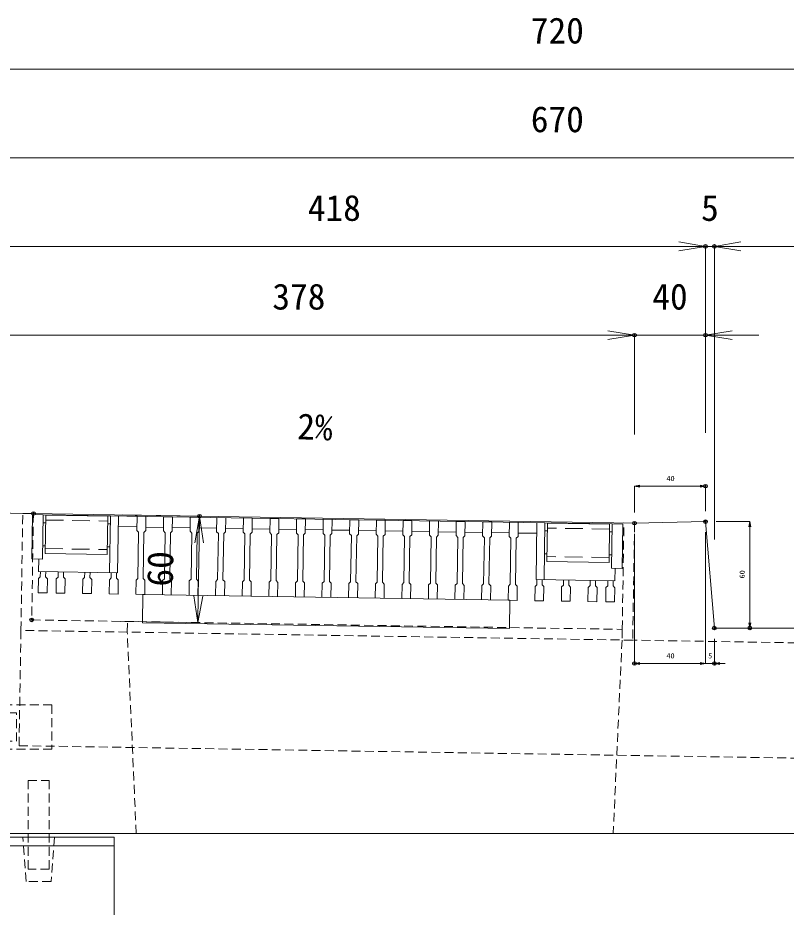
# Model space of a CAD drawing. Units: millimetres, scale not verified. Extents: x -1945 to 1945, y -1192 to 1648.
# Drawn here: x -1160 to -727, y 15 to 516 of the extents above; entities that cross this region are included whole.
import ezdxf
from ezdxf.enums import TextEntityAlignment as Align

# ---------------------------------------------------------------- set-up
doc = ezdxf.new("R2010")
doc.units = ezdxf.units.MM
doc.header["$LTSCALE"] = 10
doc.header["$PDMODE"] = 32
doc.header["$PDSIZE"] = 2
doc.linetypes.add('USER1', pattern=[0.75, 0.5, -0.25])
doc.linetypes.add('USER2', pattern=[1.5, 1, -0.5])
for name, color, linetype, lineweight in [('0-3_KIJUN', 7, 'USER1', 18), ('0-5_SUNPO_S10', 3, 'Continuous', 18), ('0-6_SUNPO_S2', 3, 'Continuous', 18), ('0-7_10-グレ__チング', 5, 'Continuous', 18), ('0-9__0-0_0', 7, 'Continuous', 18)]:
    doc.layers.add(name, color=color, linetype=linetype, lineweight=lineweight)
doc.layers.add('0-A__0-2_DEFPOINTS', color=7, linetype='Continuous')
doc.styles.add('ＭＳ ゴシック', font='')
doc.styles.get('ＭＳ ゴシック').set_extended_font_data('MS Gothic')

# ---------------------------------------------------------------- blocks, each defined once
blk = doc.blocks.new('_OPEN')
at = {"layer": '0-9__0-0_0'}
blk.add_line((0, 0), (-1, 0), dxfattribs=at)
blk.add_lwpolyline([(-1, 0.1667), (0, 0), (-1, -0.1667)], dxfattribs=at)
blk = doc.blocks.new('_D22')
at = {"layer": '0-5_SUNPO_S10'}
for p, q in [((1222.98, 1652.23), (1549.48, 1652.23)), ((1549.48, 1607.23), (1549.48, 1637.23)), ((1474.48, 1592.23), (1549.48, 1592.23))]:
    blk.add_line(p, q, dxfattribs=at)
at = {"layer": '0-A__0-2_DEFPOINTS'}
for p in [(1172.98, 1652.23), (1549.48, 1652.23), (1424.48, 1592.23)]:
    blk.add_point(p, dxfattribs=at)
at = {"layer": '0-5_SUNPO_S10', "xscale": 15, "yscale": 15}
for p, rotation in [((1549.48, 1652.23), 90), ((1549.48, 1592.23), 270)]:
    blk.add_blockref('_OPEN', p, dxfattribs=dict(at, rotation=rotation))
at = {"layer": '0-5_SUNPO_S10', "color": 7, "style": 'ＭＳ ゴシック'}
blk.add_text('60', height=14.66, rotation=90, dxfattribs=at).set_placement((1539.48, 1612.23), align=Align.BOTTOM_LEFT)
blk = doc.blocks.new('_D23')
at = {"layer": '0-5_SUNPO_S10'}
for p, q in [((1177.98, 1642.23), (1177.98, 1807.39)), ((1192.98, 1807.39), (1409.48, 1807.39)), ((1424.48, 1642.23), (1424.48, 1807.39))]:
    blk.add_line(p, q, dxfattribs=at)
at = {"layer": '0-A__0-2_DEFPOINTS'}
for p in [(1424.48, 1807.39), (1177.98, 1592.23), (1424.48, 1592.23)]:
    blk.add_point(p, dxfattribs=at)
at = {"layer": '0-5_SUNPO_S10', "xscale": 15, "yscale": 15, "rotation": 180}
blk.add_blockref('_OPEN', (1177.98, 1807.39), dxfattribs=at)
at = {"layer": '0-5_SUNPO_S10', "xscale": 15, "yscale": 15}
blk.add_blockref('_OPEN', (1424.48, 1807.39), dxfattribs=at)
at = {"layer": '0-5_SUNPO_S10', "color": 7, "style": 'ＭＳ ゴシック'}
blk.add_text('247', height=14.66, dxfattribs=at).set_placement((1286.23, 1817.39), align=Align.BOTTOM_LEFT)
blk = doc.blocks.new('_D24')
at = {"layer": '0-5_SUNPO_S10'}
for p, q in [((754.48, 1677.39), (754.48, 1807.39)), ((769.48, 1807.39), (1157.98, 1807.39)), ((1172.98, 1702.23), (1172.98, 1807.39))]:
    blk.add_line(p, q, dxfattribs=at)
at = {"layer": '0-A__0-2_DEFPOINTS'}
for p in [(1172.98, 1807.39), (1172.98, 1652.23), (754.48, 1627.39)]:
    blk.add_point(p, dxfattribs=at)
at = {"layer": '0-5_SUNPO_S10', "xscale": 15, "yscale": 15, "rotation": 180}
blk.add_blockref('_OPEN', (754.48, 1807.39), dxfattribs=at)
at = {"layer": '0-5_SUNPO_S10', "xscale": 15, "yscale": 15}
blk.add_blockref('_OPEN', (1172.98, 1807.39), dxfattribs=at)
at = {"layer": '0-5_SUNPO_S10', "color": 7, "style": 'ＭＳ ゴシック'}
blk.add_text('418', height=14.66, dxfattribs=at).set_placement((948.73, 1817.39), align=Align.BOTTOM_LEFT)
blk = doc.blocks.new('_D25')
at = {"layer": '0-5_SUNPO_S10'}
for p, q in [((754.48, 1677.39), (754.48, 1857.39)), ((769.48, 1857.39), (1409.48, 1857.39)), ((1424.48, 1642.23), (1424.48, 1857.39))]:
    blk.add_line(p, q, dxfattribs=at)
at = {"layer": '0-A__0-2_DEFPOINTS'}
for p in [(1424.48, 1857.39), (754.48, 1627.39), (1424.48, 1592.23)]:
    blk.add_point(p, dxfattribs=at)
at = {"layer": '0-5_SUNPO_S10', "xscale": 15, "yscale": 15, "rotation": 180}
blk.add_blockref('_OPEN', (754.48, 1857.39), dxfattribs=at)
at = {"layer": '0-5_SUNPO_S10', "xscale": 15, "yscale": 15}
blk.add_blockref('_OPEN', (1424.48, 1857.39), dxfattribs=at)
at = {"layer": '0-5_SUNPO_S10', "color": 7, "style": 'ＭＳ ゴシック'}
blk.add_text('670', height=14.66, dxfattribs=at).set_placement((1074.48, 1867.39), align=Align.BOTTOM_LEFT)
blk = doc.blocks.new('_D28')
at = {"layer": '0-5_SUNPO_S10'}
blk.add_line((744.48, 1907.39), (1434.48, 1907.39), dxfattribs=at)
at = {"layer": '0-5_SUNPO_S10', "color": 7, "style": 'ＭＳ ゴシック'}
blk.add_text('720', height=14.66, dxfattribs=at).set_placement((1074.48, 1917.39), align=Align.BOTTOM_LEFT)
blk = doc.blocks.new('_D34')
at = {"layer": '0-5_SUNPO_S10'}
for p, q in [((754.48, 1677.39), (754.48, 1757.39)), ((769.48, 1757.39), (1117.98, 1757.39)), ((1132.98, 1701.39), (1132.98, 1757.39))]:
    blk.add_line(p, q, dxfattribs=at)
at = {"layer": '0-A__0-2_DEFPOINTS'}
for p in [(1132.98, 1757.39), (1132.98, 1651.39), (754.48, 1627.39)]:
    blk.add_point(p, dxfattribs=at)
at = {"layer": '0-5_SUNPO_S10', "xscale": 15, "yscale": 15, "rotation": 180}
blk.add_blockref('_OPEN', (754.48, 1757.39), dxfattribs=at)
at = {"layer": '0-5_SUNPO_S10', "xscale": 15, "yscale": 15}
blk.add_blockref('_OPEN', (1132.98, 1757.39), dxfattribs=at)
at = {"layer": '0-5_SUNPO_S10', "color": 7, "style": 'ＭＳ ゴシック'}
blk.add_text('378', height=14.66, dxfattribs=at).set_placement((928.73, 1767.39), align=Align.BOTTOM_LEFT)
blk = doc.blocks.new('_D35')
at = {"layer": '0-5_SUNPO_S10'}
for p, q in [((1117.98, 1757.39), (1102.98, 1757.39)), ((1132.98, 1701.39), (1132.98, 1757.39)), ((1132.98, 1757.39), (1172.98, 1757.39)), ((1172.98, 1702.23), (1172.98, 1757.39)), ((1187.98, 1757.39), (1202.98, 1757.39))]:
    blk.add_line(p, q, dxfattribs=at)
at = {"layer": '0-A__0-2_DEFPOINTS'}
for p in [(1172.98, 1757.39), (1132.98, 1651.39), (1172.98, 1652.23)]:
    blk.add_point(p, dxfattribs=at)
at = {"layer": '0-5_SUNPO_S10', "xscale": 15, "yscale": 15}
blk.add_blockref('_OPEN', (1132.98, 1757.39), dxfattribs=at)
at = {"layer": '0-5_SUNPO_S10', "xscale": 15, "yscale": 15, "rotation": 180}
blk.add_blockref('_OPEN', (1172.98, 1757.39), dxfattribs=at)
at = {"layer": '0-5_SUNPO_S10', "color": 7, "style": 'ＭＳ ゴシック'}
blk.add_text('40', height=14.66, dxfattribs=at).set_placement((1142.98, 1767.39), align=Align.BOTTOM_LEFT)
blk = doc.blocks.new('_D36')
at = {"layer": '0-6_SUNPO_S2'}
for p, q in [((1132.98, 1657.39), (1132.98, 1672.23)), ((1135.98, 1672.23), (1169.98, 1672.23)), ((1172.98, 1658.23), (1172.98, 1672.23))]:
    blk.add_line(p, q, dxfattribs=at)
at = {"layer": '0-A__0-2_DEFPOINTS'}
for p in [(1172.98, 1672.23), (1132.98, 1651.39), (1172.98, 1652.23)]:
    blk.add_point(p, dxfattribs=at)
at = {"layer": '0-6_SUNPO_S2', "xscale": 3, "yscale": 3, "rotation": 180}
blk.add_blockref('_OPEN', (1132.98, 1672.23), dxfattribs=at)
at = {"layer": '0-6_SUNPO_S2', "xscale": 3, "yscale": 3}
blk.add_blockref('_OPEN', (1172.98, 1672.23), dxfattribs=at)
at = {"layer": '0-6_SUNPO_S2', "color": 7, "style": 'ＭＳ ゴシック'}
blk.add_text('40', height=2.933, dxfattribs=at).set_placement((1150.98, 1674.23), align=Align.BOTTOM_LEFT)
blk = doc.blocks.new('_D37')
at = {"layer": '0-6_SUNPO_S2'}
for p, q in [((1172.98, 1646.23), (1172.98, 1572.23)), ((1177.98, 1586.23), (1177.98, 1572.23)), ((1169.98, 1572.23), (1166.98, 1572.23)), ((1172.98, 1572.23), (1177.98, 1572.23)), ((1180.98, 1572.23), (1183.98, 1572.23))]:
    blk.add_line(p, q, dxfattribs=at)
at = {"layer": '0-A__0-2_DEFPOINTS'}
for p in [(1172.98, 1652.23), (1177.98, 1592.23), (1177.98, 1572.23)]:
    blk.add_point(p, dxfattribs=at)
at = {"layer": '0-6_SUNPO_S2', "xscale": 3, "yscale": 3}
blk.add_blockref('_OPEN', (1172.98, 1572.23), dxfattribs=at)
at = {"layer": '0-6_SUNPO_S2', "xscale": 3, "yscale": 3, "rotation": 180}
blk.add_blockref('_OPEN', (1177.98, 1572.23), dxfattribs=at)
at = {"layer": '0-6_SUNPO_S2', "color": 7, "style": 'ＭＳ ゴシック'}
blk.add_text('5', height=2.93, dxfattribs=at).set_placement((1174.48, 1574.23), align=Align.BOTTOM_LEFT)
blk = doc.blocks.new('_D38')
at = {"layer": '0-6_SUNPO_S2'}
for p, q in [((1132.98, 1645.39), (1132.98, 1572.23)), ((1172.98, 1646.23), (1172.98, 1572.23)), ((1169.98, 1572.23), (1135.98, 1572.23))]:
    blk.add_line(p, q, dxfattribs=at)
at = {"layer": '0-A__0-2_DEFPOINTS'}
for p in [(1132.98, 1651.39), (1172.98, 1652.23), (1132.98, 1572.23)]:
    blk.add_point(p, dxfattribs=at)
at = {"layer": '0-6_SUNPO_S2', "xscale": 3, "yscale": 3, "rotation": 180}
blk.add_blockref('_OPEN', (1132.98, 1572.23), dxfattribs=at)
at = {"layer": '0-6_SUNPO_S2', "xscale": 3, "yscale": 3}
blk.add_blockref('_OPEN', (1172.98, 1572.23), dxfattribs=at)
at = {"layer": '0-6_SUNPO_S2', "color": 7, "style": 'ＭＳ ゴシック'}
blk.add_text('40', height=2.933, dxfattribs=at).set_placement((1150.98, 1574.23), align=Align.BOTTOM_LEFT)
blk = doc.blocks.new('_D39')
at = {"layer": '0-6_SUNPO_S2'}
for p, q in [((1178.98, 1652.23), (1197.98, 1652.23)), ((1197.98, 1649.23), (1197.98, 1595.23)), ((1183.98, 1592.23), (1197.98, 1592.23))]:
    blk.add_line(p, q, dxfattribs=at)
at = {"layer": '0-A__0-2_DEFPOINTS'}
for p in [(1172.98, 1652.23), (1177.98, 1592.23), (1197.98, 1592.23)]:
    blk.add_point(p, dxfattribs=at)
at = {"layer": '0-6_SUNPO_S2', "xscale": 3, "yscale": 3}
for p, rotation in [((1197.98, 1652.23), 90), ((1197.98, 1592.23), 270)]:
    blk.add_blockref('_OPEN', p, dxfattribs=dict(at, rotation=rotation))
at = {"layer": '0-6_SUNPO_S2', "color": 7, "style": 'ＭＳ ゴシック'}
blk.add_text('60', height=2.933, rotation=90, dxfattribs=at).set_placement((1195.98, 1620.23), align=Align.BOTTOM_LEFT)
blk = doc.blocks.new('_D40')
at = {"layer": '0-5_SUNPO_S10'}
for p, q in [((1157.98, 1807.39), (1142.98, 1807.39)), ((1172.98, 1702.23), (1172.98, 1807.39)), ((1172.98, 1807.39), (1177.98, 1807.39)), ((1177.98, 1642.23), (1177.98, 1807.39)), ((1192.98, 1807.39), (1207.98, 1807.39))]:
    blk.add_line(p, q, dxfattribs=at)
at = {"layer": '0-A__0-2_DEFPOINTS'}
for p in [(1177.98, 1807.39), (1172.98, 1652.23), (1177.98, 1592.23)]:
    blk.add_point(p, dxfattribs=at)
at = {"layer": '0-5_SUNPO_S10', "xscale": 15, "yscale": 15}
blk.add_blockref('_OPEN', (1172.98, 1807.39), dxfattribs=at)
at = {"layer": '0-5_SUNPO_S10', "xscale": 15, "yscale": 15, "rotation": 180}
blk.add_blockref('_OPEN', (1177.98, 1807.39), dxfattribs=at)
at = {"layer": '0-5_SUNPO_S10', "color": 7, "style": 'ＭＳ ゴシック'}
blk.add_text('5', height=14.66, dxfattribs=at).set_placement((1170.48, 1817.39), align=Align.BOTTOM_LEFT)
blk = doc.blocks.new('M16_insert_dan')
at = {"layer": '0-3_KIJUN', "color": 3}
for points in [[(0, -12.5), (-50, -12.5), (-50, 12.5), (0, 12.5)], [(0, 8), (-30, 8), (-30, -8), (0, -8)]]:
    blk.add_lwpolyline(points, close=True, dxfattribs=at)
blk = doc.blocks.new('_D43')
at = {"layer": '0-5_SUNPO_S10'}
for p, q in [((844.01, 1656.01), (887.68, 1655.31)), ((886.96, 1610.32), (887.44, 1640.32)), ((843.06, 1596.02), (886.72, 1595.32))]:
    blk.add_line(p, q, dxfattribs=at)
at = {"layer": '0-A__0-2_DEFPOINTS'}
for p in [(794.02, 1656.81), (887.68, 1655.31), (793.06, 1596.82)]:
    blk.add_point(p, dxfattribs=at)
at = {"layer": '0-5_SUNPO_S10', "xscale": 15, "yscale": 15}
for p, rotation in [((887.68, 1655.31), 89.08457), ((886.72, 1595.32), 269.08457)]:
    blk.add_blockref('_OPEN', p, dxfattribs=dict(at, rotation=rotation))
at = {"layer": '0-5_SUNPO_S10', "color": 7, "style": 'ＭＳ ゴシック'}
blk.add_text('60', height=14.66, rotation=89.085, dxfattribs=at).set_placement((877.04, 1615.48), align=Align.BOTTOM_LEFT)
blk = doc.blocks.new('A$C46917165')
at = {"layer": '0-7_10-グレ__チング'}
for p, q in [((0, 60), (6, 60)), ((0, 60), (0, 35)), ((6, 60), (6, 35)), ((6, 60), (289, 60)), ((44, 60), (6, 60)), ((7.5, 59.85), (42.5, 59.85)), ((7.5, 59.85), (7.5, 38.15)), ((42.5, 59.85), (42.5, 38.15)), ((44, 60), (44, 28)), ((44, 60), (59, 60)), ((48.5, 60), (48.5, 28)), ((59, 60), (59, 52)), ((59, 60), (64, 60)), ((64, 60), (64, 52)), ((74, 60), (79, 60)), ((74, 60), (74, 52)), ((79, 60), (79, 52)), ((89, 60), (94, 60)), ((89, 60), (89, 52)), ((94, 60), (94, 52)), ((104, 60), (109, 60)), ((104, 60), (104, 52)), ((109, 60), (109, 52)), ((119, 60), (124, 60)), ((119, 60), (119, 52)), ((124, 60), (124, 52)), ((134, 60), (139, 60)), ((134, 60), (134, 52)), ((139, 60), (139, 52)), ((149, 60), (154, 60)), ((149, 60), (149, 52)), ((154, 60), (154, 52)), ((164, 60), (169, 60)), ((164, 60), (164, 52)), ((169, 60), (169, 52)), ((179, 60), (184, 60)), ((179, 60), (179, 52)), ((184, 60), (184, 52)), ((194, 60), (199, 60)), ((194, 60), (194, 52)), ((199, 60), (199, 52)), ((209, 60), (214, 60)), ((209, 60), (209, 52)), ((214, 60), (214, 52)), ((224, 60), (229, 60)), ((224, 60), (224, 52)), ((229, 60), (229, 52)), ((239, 60), (244, 60)), ((239, 60), (239, 52)), ((244, 60), (244, 52)), ((254, 60), (259, 60)), ((254, 60), (254, 52)), ((259, 60), (259, 52)), ((269, 60), (274, 60)), ((269, 60), (269, 52)), ((274, 60), (274, 52)), ((284.5, 60), (284.5, 28)), ((289, 60), (289, 28)), ((289, 60), (327, 60)), ((290.5, 59.85), (290.5, 38.15)), ((325.5, 59.85), (290.5, 59.85)), ((325.5, 59.85), (325.5, 38.15)), ((327, 60), (327, 35)), ((333, 60), (327, 60)), ((333, 60), (333, 35)), ((59, 54), (48.5, 54)), ((60, 51), (59, 52)), ((60, 51), (60, 25)), ((63, 51), (64, 52)), ((63, 51), (63, 25)), ((74, 54), (64, 54)), ((75, 51), (74, 52)), ((75, 51), (75, 25)), ((78, 51), (79, 52)), ((78, 51), (78, 25)), ((89, 54), (79, 54)), ((90, 51), (89, 52)), ((90, 51), (90, 25)), ((93, 51), (94, 52)), ((93, 51), (93, 25)), ((104, 54), (94, 54)), ((105, 51), (104, 52)), ((105, 51), (105, 25)), ((108, 51), (109, 52)), ((108, 51), (108, 25)), ((119, 54), (109, 54)), ((120, 51), (119, 52)), ((120, 51), (120, 25)), ((123, 51), (124, 52)), ((123, 51), (123, 25)), ((134, 54), (124, 54)), ((135, 51), (134, 52)), ((135, 51), (135, 25)), ((138, 51), (139, 52)), ((138, 51), (138, 25)), ((149, 54), (139, 54)), ((150, 51), (149, 52)), ((150, 51), (150, 25)), ((153, 51), (154, 52)), ((153, 51), (153, 25)), ((164, 54), (154, 54)), ((165, 51), (164, 52)), ((165, 51), (165, 25)), ((168, 51), (169, 52)), ((168, 51), (168, 25)), ((179, 54), (169, 54)), ((180, 51), (179, 52)), ((180, 51), (180, 25)), ((183, 51), (184, 52)), ((183, 51), (183, 25)), ((194, 54), (184, 54)), ((195, 51), (194, 52)), ((195, 51), (195, 25)), ((198, 51), (199, 52)), ((198, 51), (198, 25)), ((209, 54), (199, 54)), ((210, 51), (209, 52)), ((210, 51), (210, 25)), ((213, 51), (214, 52)), ((213, 51), (213, 25)), ((224, 54), (214, 54)), ((225, 51), (224, 52)), ((225, 51), (225, 25)), ((228, 51), (229, 52)), ((228, 51), (228, 25)), ((239, 54), (229, 54)), ((240, 51), (239, 52)), ((240, 51), (240, 25)), ((243, 51), (244, 52)), ((243, 51), (243, 25)), ((254, 54), (244, 54)), ((255, 51), (254, 52)), ((255, 51), (255, 25)), ((258, 51), (259, 52)), ((258, 51), (258, 25)), ((269, 54), (259, 54)), ((270, 51), (269, 52)), ((270, 51), (270, 25)), ((273, 51), (274, 52)), ((273, 51), (273, 25)), ((284.5, 54), (274, 54)), ((7.5, 38.15), (42.5, 38.15)), ((325.5, 38.15), (290.5, 38.15)), ((0, 35), (6, 35)), ((4, 35), (4, 28)), ((333, 35), (327, 35)), ((48.5, 28), (4, 28)), ((5, 28), (5, 25)), ((8, 28), (8, 25)), ((15, 28), (15, 25)), ((18, 28), (18, 25)), ((30, 28), (30, 25)), ((33, 28), (33, 25)), ((45, 28), (45, 25)), ((48, 28), (48, 25)), ((285, 28), (285, 25)), ((288, 28), (288, 25)), ((300, 28), (300, 25)), ((303, 28), (303, 25)), ((315, 28), (315, 25)), ((318, 28), (318, 25)), ((325, 28), (325, 25)), ((328, 28), (328, 25)), ((5, 25), (4, 24)), ((8, 25), (9, 24)), ((9, 24), (9, 16)), ((15, 25), (14, 24)), ((14, 24), (14, 16)), ((18, 25), (19, 24)), ((19, 24), (19, 16)), ((30, 25), (29, 24)), ((33, 25), (34, 24)), ((34, 24), (34, 16)), ((45, 25), (44, 24)), ((44, 24), (44, 16)), ((48, 25), (49, 24)), ((49, 24), (49, 16)), ((60, 25), (59, 24)), ((59, 24), (59, 16)), ((63, 25), (64, 24)), ((64, 24), (64, 16)), ((75, 25), (74, 24)), ((74, 24), (74, 16)), ((78, 25), (79, 24)), ((79, 24), (79, 16)), ((90, 25), (89, 24)), ((89, 24), (89, 16)), ((93, 25), (94, 24)), ((94, 24), (94, 16)), ((105, 25), (104, 24)), ((104, 24), (104, 16)), ((108, 25), (109, 24)), ((109, 24), (109, 16)), ((120, 25), (119, 24)), ((119, 24), (119, 16)), ((123, 25), (124, 24)), ((124, 24), (124, 16)), ((135, 25), (134, 24)), ((134, 24), (134, 16)), ((138, 25), (139, 24)), ((139, 24), (139, 16)), ((150, 25), (149, 24)), ((149, 24), (149, 16)), ((153, 25), (154, 24)), ((154, 24), (154, 16)), ((165, 25), (164, 24)), ((164, 24), (164, 16)), ((168, 25), (169, 24)), ((169, 24), (169, 16)), ((180, 25), (179, 24)), ((179, 24), (179, 16)), ((183, 25), (184, 24)), ((184, 24), (184, 16)), ((195, 25), (194, 24)), ((194, 24), (194, 16)), ((198, 25), (199, 24)), ((199, 24), (199, 16)), ((210, 25), (209, 24)), ((209, 24), (209, 16)), ((213, 25), (214, 24)), ((214, 24), (214, 16)), ((225, 25), (224, 24)), ((224, 24), (224, 16)), ((228, 25), (229, 24)), ((229, 24), (229, 16)), ((240, 25), (239, 24)), ((239, 24), (239, 16)), ((243, 25), (244, 24)), ((244, 24), (244, 16)), ((255, 25), (254, 24)), ((254, 24), (254, 16)), ((258, 25), (259, 24)), ((259, 24), (259, 16)), ((270, 25), (269, 24)), ((269, 24), (269, 16)), ((273, 25), (274, 24)), ((274, 24), (274, 16)), ((285, 25), (284, 24)), ((284, 24), (284, 16)), ((288, 25), (289, 24)), ((300, 25), (299, 24)), ((299, 24), (299, 16)), ((303, 25), (304, 24)), ((304, 24), (304, 16)), ((315, 25), (314, 24)), ((314, 24), (314, 16)), ((318, 25), (319, 24)), ((325, 25), (324, 24)), ((324, 24), (324, 16)), ((328, 25), (329, 24)), ((329, 24), (329, 16)), ((14, 16), (19, 16)), ((44, 16), (49, 16)), ((64, 16), (59, 16)), ((270, 16), (63, 16)), ((63, 0), (63, 16)), ((274, 16), (269, 16)), ((270, 0), (270, 16)), ((304, 16), (299, 16)), ((329, 16), (324, 16)), ((63, 0), (270, 0))]:
    blk.add_line(p, q, dxfattribs=at)
at = {"layer": '0-7_10-グレ__チング', "linetype": 'USER2'}
for p, q in [((6, 55.5), (7.5, 55.5)), ((7.5, 57.05), (42.5, 57.05)), ((42.5, 55.5), (44, 55.5)), ((290.5, 55.5), (289, 55.5)), ((325.5, 57.05), (290.5, 57.05)), ((327, 55.5), (325.5, 55.5)), ((6, 42.5), (7.5, 42.5)), ((7.5, 40.95), (42.5, 40.95)), ((42.5, 42.5), (44, 42.5)), ((290.5, 42.5), (289, 42.5)), ((325.5, 40.95), (290.5, 40.95)), ((327, 42.5), (325.5, 42.5))]:
    blk.add_line(p, q, dxfattribs=at)
at = {"layer": '0-7_10-グレ__チング'}
for points in [[(329, 35), (329, 28), (284.5, 28)], [(4, 24), (4, 16), (9, 16)], [(29, 24), (29, 16), (34, 16)], [(289, 24), (289, 16), (284, 16)], [(319, 24), (319, 16), (314, 16)]]:
    blk.add_lwpolyline(points, dxfattribs=at)

msp = doc.modelspace()

# ---------------------------------------------------------------- linework, layer by layer
at = {"layer": '0-3_KIJUN', "linetype": 'Continuous'}
msp.add_line((-1195.52, 49.39), (-1105.52, 49.39), dxfattribs=at)
msp.add_lwpolyline([(-767.02, 172.23), (-520.52, 172.23), (-520.52, 56.39), (-1190.52, 56.39), (-1190.52, 207.39), (-1187.52, 237.39), (-812.02, 231.39), (-772.02, 232.23)], close=True, dxfattribs=at)
at = {"layer": '0-3_KIJUN'}
for points in [[(-1156.98, 236.91), (-1150.98, 236.81), (-1151.94, 176.82), (-818.98, 171.5), (-818.02, 231.49), (-812.02, 231.39), (-813.08, 165.4), (-1158.03, 170.91)], [(-1154.02, 86.39), (-1142.02, 86.39), (-1142.02, 36.39), (-1154.02, 36.39)], [(-1157.02, 54.39), (-1139.02, 54.39), (-1141.02, 29.39), (-1155.02, 29.39)]]:
    msp.add_lwpolyline(points, close=True, dxfattribs=at)
for points in [[(-818.98, 171.5), (-819.08, 165.5), (-824.08, 56.39), (-1093.04, 56.39), (-1098.04, 169.96), (-1097.95, 175.96)], [(-1158.03, 170.91), (-1159.07, 105.92), (-549.15, 96.18), (-548.11, 161.17), (-812.58, 165.39)], [(-1105.52, 54.39), (-1105.52, -643.61), (-605.52, -643.61), (-605.52, 54.39)]]:
    msp.add_lwpolyline(points, dxfattribs=at)
at = {"layer": '0-3_KIJUN', "linetype": 'Continuous'}
msp.add_lwpolyline([(-515.52, -753.61), (-1195.52, -753.61), (-1215.52, -733.61), (-1215.52, 29.39), (-1190.52, 54.39), (-1105.52, 54.39), (-1105.52, -45.61), (-1100.52, -253.61)], dxfattribs=at)

# ---------------------------------------------------------------- block references
at = {"layer": '0-3_KIJUN', "rotation": 180}
msp.add_blockref('M16_insert_dan', (-1190.52, 116.39), dxfattribs=at)
at = {"layer": '0-5_SUNPO_S10'}
for name in ['_D28', '_D25', '_D24', '_D23', '_D40', '_D34', '_D35', '_D43', '_D22']:
    msp.add_blockref(name, (-1945, -1420), dxfattribs=at)
at = {"layer": '0-6_SUNPO_S2'}
for name in ['_D36', '_D38', '_D37', '_D39']:
    msp.add_blockref(name, (-1945, -1420), dxfattribs=at)
at = {"layer": '0-7_10-グレ__チング', "rotation": 359.08457}
msp.add_blockref('A$C46917165', (-1152.5, 176.21), dxfattribs=at)

# ---------------------------------------------------------------- texts
at = {"layer": '0-5_SUNPO_S10', "color": 7, "style": 'ＭＳ ゴシック'}
msp.add_text('2%', height=14.66, rotation=358, dxfattribs=at).set_placement((-1002.58, 274.32), align=Align.BOTTOM_LEFT)

doc.saveas('drawing.dxf')
